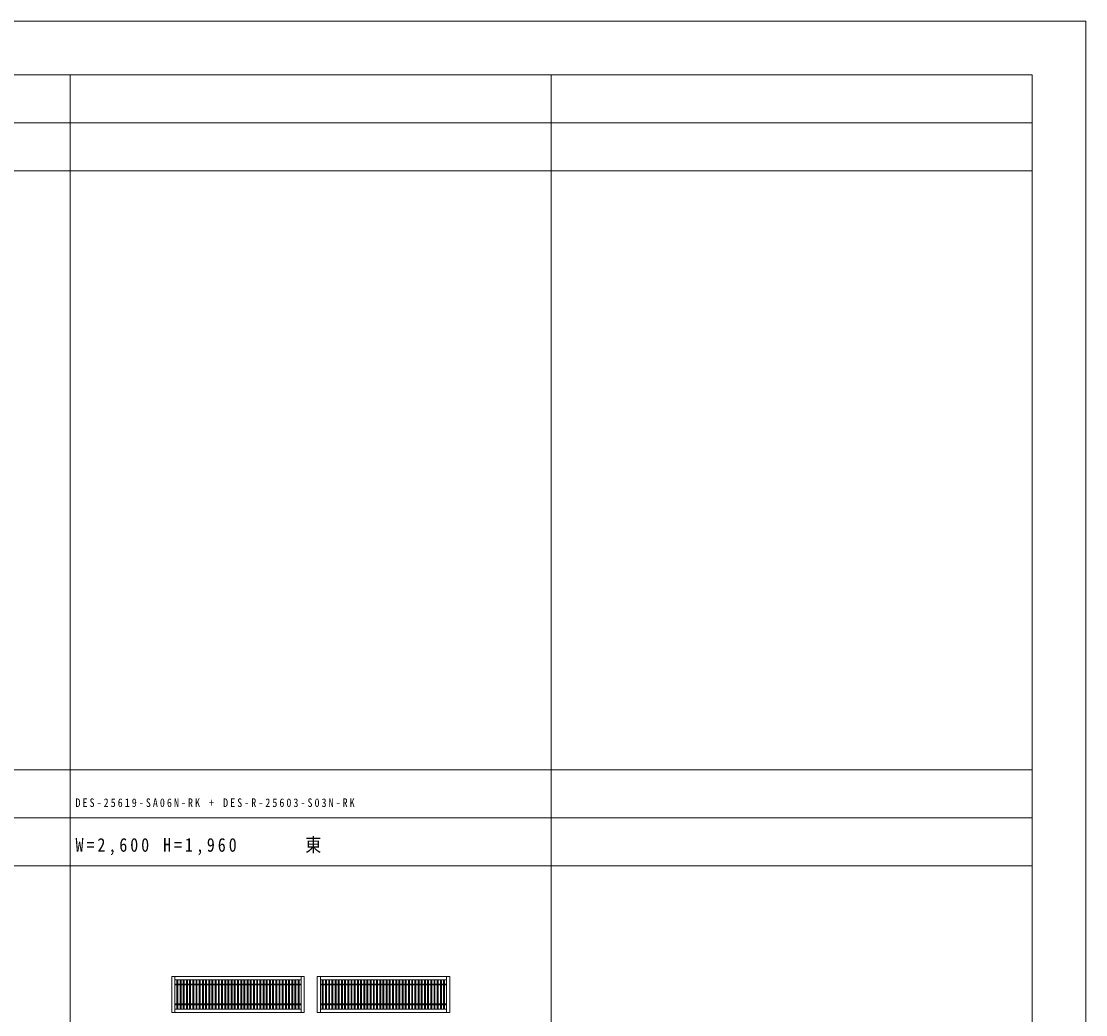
# Model space of a CAD drawing. Units: millimetres, scale not verified. Extents: x -13750 to 13750, y -10000 to 10000.
# Drawn here: x 3792 to 13750, y 709 to 10000 of the extents above; entities that cross this region are included whole.
import ezdxf

# ---------------------------------------------------------------- set-up
doc = ezdxf.new("R2010")
doc.units = ezdxf.units.MM
doc.header["$LTSCALE"] = 50
doc.layers.add('0-0_0', color=7, linetype='Continuous')
doc.layers.add('0-1_YKK_F1', color=7, linetype='Continuous', lineweight=18)
doc.layers.add('0-3_YKK_A1', color=4, linetype='Continuous', lineweight=18)
doc.styles.add('ＭＳ ゴシック', font='')
doc.styles.get('ＭＳ ゴシック').set_extended_font_data('MS Gothic')

msp = doc.modelspace()

# ---------------------------------------------------------------- linework, layer by layer
at = {"layer": '0-1_YKK_F1'}
for p, q in [((-13750, 10000), (13750, 10000)), ((13750, -10000), (13750, 10000)), ((13750, -10000), (13750, 10000)), ((-13750, 9500), (13250, 9500)), ((4250, -10000), (4250, 9500)), ((8750, -10000), (8750, 9500)), ((13250, -10000), (13250, 9500)), ((-13750, 9050), (13250, 9050)), ((-13750, 8600), (13250, 8600)), ((-13750, 3000), (13250, 3000)), ((-13750, 2550), (13250, 2550)), ((-13750, 2100), (13250, 2100))]:
    msp.add_line(p, q, dxfattribs=at)
at = {"layer": '0-3_YKK_A1'}
for p, q in [((5200, 1066), (5200, 731)), ((6439.5, 1066), (5200, 1066)), ((5230, 1066), (5230, 731)), ((5230, 1036), (6409.5, 1036)), ((5247.76, 996), (5230, 996)), ((5247.76, 1036), (5247.76, 761)), ((5256.76, 1036), (5256.76, 761)), ((5277.63, 996), (5256.76, 996)), ((5277.63, 1036), (5277.63, 761)), ((5286.63, 1036), (5286.63, 761)), ((5307.5, 996), (5286.63, 996)), ((5307.5, 1036), (5307.5, 761)), ((5316.5, 1036), (5316.5, 761)), ((5337.36, 996), (5316.5, 996)), ((5337.36, 1036), (5337.36, 761)), ((5346.36, 1036), (5346.36, 761)), ((5367.23, 996), (5346.36, 996)), ((5367.23, 1036), (5367.23, 761)), ((5376.23, 1036), (5376.23, 761)), ((5397.1, 996), (5376.23, 996)), ((5397.1, 1036), (5397.1, 761)), ((5406.1, 1036), (5406.1, 761)), ((5426.97, 996), (5406.1, 996)), ((5426.97, 1036), (5426.97, 761)), ((5435.97, 1036), (5435.97, 761)), ((5456.83, 996), (5435.97, 996)), ((5456.83, 1036), (5456.83, 761)), ((5465.83, 1036), (5465.83, 761)), ((5486.7, 996), (5465.83, 996)), ((5486.7, 1036), (5486.7, 761)), ((5495.7, 1036), (5495.7, 761)), ((5516.57, 996), (5495.7, 996)), ((5516.57, 1036), (5516.57, 761)), ((5525.57, 1036), (5525.57, 761)), ((5546.44, 996), (5525.57, 996)), ((5546.44, 1036), (5546.44, 761)), ((5555.44, 1036), (5555.44, 761)), ((5576.31, 996), (5555.44, 996)), ((5576.31, 1036), (5576.31, 761)), ((5585.31, 1036), (5585.31, 761)), ((5606.17, 996), (5585.31, 996)), ((5606.17, 1036), (5606.17, 761)), ((5615.17, 1036), (5615.17, 761)), ((5636.04, 996), (5615.17, 996)), ((5636.04, 1036), (5636.04, 761)), ((5645.04, 1036), (5645.04, 761)), ((5665.91, 996), (5645.04, 996)), ((5665.91, 1036), (5665.91, 761)), ((5674.91, 1036), (5674.91, 761)), ((5695.78, 996), (5674.91, 996)), ((5695.78, 1036), (5695.78, 761)), ((5704.78, 1036), (5704.78, 761)), ((5725.65, 996), (5704.78, 996)), ((5725.65, 1036), (5725.65, 761)), ((5734.65, 1036), (5734.65, 761)), ((5755.51, 996), (5734.65, 996)), ((5755.51, 1036), (5755.51, 761)), ((5764.51, 1036), (5764.51, 761)), ((5785.38, 996), (5764.51, 996)), ((5785.38, 1036), (5785.38, 761)), ((5794.38, 1036), (5794.38, 761)), ((5815.25, 996), (5794.38, 996)), ((5815.25, 1036), (5815.25, 761)), ((5824.25, 1036), (5824.25, 761)), ((5845.12, 996), (5824.25, 996)), ((5845.12, 1036), (5845.12, 761)), ((5854.12, 1036), (5854.12, 761)), ((5874.99, 996), (5854.12, 996)), ((5874.99, 1036), (5874.99, 761)), ((5883.99, 1036), (5883.99, 761)), ((5904.85, 996), (5883.99, 996)), ((5904.85, 1036), (5904.85, 761)), ((5913.85, 1036), (5913.85, 761)), ((5934.72, 996), (5913.85, 996)), ((5934.72, 1036), (5934.72, 761)), ((5943.72, 1036), (5943.72, 761)), ((5964.59, 996), (5943.72, 996)), ((5964.59, 1036), (5964.59, 761)), ((5973.59, 1036), (5973.59, 761)), ((5994.46, 996), (5973.59, 996)), ((5994.46, 1036), (5994.46, 761)), ((6003.46, 1036), (6003.46, 761)), ((6024.33, 996), (6003.46, 996)), ((6024.33, 1036), (6024.33, 761)), ((6033.33, 1036), (6033.33, 761)), ((6054.19, 996), (6033.33, 996)), ((6054.19, 1036), (6054.19, 761)), ((6063.19, 1036), (6063.19, 761)), ((6084.06, 996), (6063.19, 996)), ((6084.06, 1036), (6084.06, 761)), ((6093.06, 1036), (6093.06, 761)), ((6113.93, 996), (6093.06, 996)), ((6113.93, 1036), (6113.93, 761)), ((6122.93, 1036), (6122.93, 761)), ((6143.8, 996), (6122.93, 996)), ((6143.8, 1036), (6143.8, 761)), ((6152.8, 1036), (6152.8, 761)), ((6173.67, 996), (6152.8, 996)), ((6173.67, 1036), (6173.67, 761)), ((6182.67, 1036), (6182.67, 761)), ((6203.53, 996), (6182.67, 996)), ((6203.53, 1036), (6203.53, 761)), ((6212.53, 1036), (6212.53, 761)), ((6233.4, 996), (6212.53, 996)), ((6233.4, 1036), (6233.4, 761)), ((6242.4, 1036), (6242.4, 761)), ((6263.27, 996), (6242.4, 996)), ((6263.27, 1036), (6263.27, 761)), ((6272.27, 1036), (6272.27, 761)), ((6293.14, 996), (6272.27, 996)), ((6293.14, 1036), (6293.14, 761)), ((6302.14, 1036), (6302.14, 761)), ((6323, 996), (6302.14, 996)), ((6323, 1036), (6323, 761)), ((6332, 1036), (6332, 761)), ((6352.87, 996), (6332, 996)), ((6352.87, 1036), (6352.87, 761)), ((6361.87, 1036), (6361.87, 761)), ((6382.74, 996), (6361.87, 996)), ((6382.74, 1036), (6382.74, 761)), ((6391.74, 1036), (6391.74, 761)), ((6409.5, 996), (6391.74, 996)), ((6409.5, 1066), (6409.5, 731)), ((6439.5, 731), (6439.5, 1066)), ((6560.5, 1066), (6560.5, 731)), ((7800, 1066), (6560.5, 1066)), ((6590.5, 1066), (6590.5, 731)), ((6590.5, 1036), (7770, 1036)), ((6608.26, 996), (6590.5, 996)), ((6608.26, 1036), (6608.26, 761)), ((6617.26, 1036), (6617.26, 761)), ((6638.13, 996), (6617.26, 996)), ((6638.13, 1036), (6638.13, 761)), ((6647.13, 1036), (6647.13, 761)), ((6668, 996), (6647.13, 996)), ((6668, 1036), (6668, 761)), ((6677, 1036), (6677, 761)), ((6697.86, 996), (6677, 996)), ((6697.86, 1036), (6697.86, 761)), ((6706.86, 1036), (6706.86, 761)), ((6727.73, 996), (6706.86, 996)), ((6727.73, 1036), (6727.73, 761)), ((6736.73, 1036), (6736.73, 761)), ((6757.6, 996), (6736.73, 996)), ((6757.6, 1036), (6757.6, 761)), ((6766.6, 1036), (6766.6, 761)), ((6787.47, 996), (6766.6, 996)), ((6787.47, 1036), (6787.47, 761)), ((6796.47, 1036), (6796.47, 761)), ((6817.33, 996), (6796.47, 996)), ((6817.33, 1036), (6817.33, 761)), ((6826.33, 1036), (6826.33, 761)), ((6847.2, 996), (6826.33, 996)), ((6847.2, 1036), (6847.2, 761)), ((6856.2, 1036), (6856.2, 761)), ((6877.07, 996), (6856.2, 996)), ((6877.07, 1036), (6877.07, 761)), ((6886.07, 1036), (6886.07, 761)), ((6906.94, 996), (6886.07, 996)), ((6906.94, 1036), (6906.94, 761)), ((6915.94, 1036), (6915.94, 761)), ((6936.81, 996), (6915.94, 996)), ((6936.81, 1036), (6936.81, 761)), ((6945.81, 1036), (6945.81, 761)), ((6966.67, 996), (6945.81, 996)), ((6966.67, 1036), (6966.67, 761)), ((6975.67, 1036), (6975.67, 761)), ((6996.54, 996), (6975.67, 996)), ((6996.54, 1036), (6996.54, 761)), ((7005.54, 1036), (7005.54, 761)), ((7026.41, 996), (7005.54, 996)), ((7026.41, 1036), (7026.41, 761)), ((7035.41, 1036), (7035.41, 761)), ((7056.28, 996), (7035.41, 996)), ((7056.28, 1036), (7056.28, 761)), ((7065.28, 1036), (7065.28, 761)), ((7086.15, 996), (7065.28, 996)), ((7086.15, 1036), (7086.15, 761)), ((7095.15, 1036), (7095.15, 761)), ((7116.01, 996), (7095.15, 996)), ((7116.01, 1036), (7116.01, 761)), ((7125.01, 1036), (7125.01, 761)), ((7145.88, 996), (7125.01, 996)), ((7145.88, 1036), (7145.88, 761)), ((7154.88, 1036), (7154.88, 761)), ((7175.75, 996), (7154.88, 996)), ((7175.75, 1036), (7175.75, 761)), ((7184.75, 1036), (7184.75, 761)), ((7205.62, 996), (7184.75, 996)), ((7205.62, 1036), (7205.62, 761)), ((7214.62, 1036), (7214.62, 761)), ((7235.49, 996), (7214.62, 996)), ((7235.49, 1036), (7235.49, 761)), ((7244.49, 1036), (7244.49, 761)), ((7265.35, 996), (7244.49, 996)), ((7265.35, 1036), (7265.35, 761)), ((7274.35, 1036), (7274.35, 761)), ((7295.22, 996), (7274.35, 996)), ((7295.22, 1036), (7295.22, 761)), ((7304.22, 1036), (7304.22, 761)), ((7325.09, 996), (7304.22, 996)), ((7325.09, 1036), (7325.09, 761)), ((7334.09, 1036), (7334.09, 761)), ((7354.96, 996), (7334.09, 996)), ((7354.96, 1036), (7354.96, 761)), ((7363.96, 1036), (7363.96, 761)), ((7384.83, 996), (7363.96, 996)), ((7384.83, 1036), (7384.83, 761)), ((7393.83, 1036), (7393.83, 761)), ((7414.69, 996), (7393.83, 996)), ((7414.69, 1036), (7414.69, 761)), ((7423.69, 1036), (7423.69, 761)), ((7444.56, 996), (7423.69, 996)), ((7444.56, 1036), (7444.56, 761)), ((7453.56, 1036), (7453.56, 761)), ((7474.43, 996), (7453.56, 996)), ((7474.43, 1036), (7474.43, 761)), ((7483.43, 1036), (7483.43, 761)), ((7504.3, 996), (7483.43, 996)), ((7504.3, 1036), (7504.3, 761)), ((7513.3, 1036), (7513.3, 761)), ((7534.17, 996), (7513.3, 996)), ((7534.17, 1036), (7534.17, 761)), ((7543.17, 1036), (7543.17, 761)), ((7564.03, 996), (7543.17, 996)), ((7564.03, 1036), (7564.03, 761)), ((7573.03, 1036), (7573.03, 761)), ((7593.9, 996), (7573.03, 996)), ((7593.9, 1036), (7593.9, 761)), ((7602.9, 1036), (7602.9, 761)), ((7623.77, 996), (7602.9, 996)), ((7623.77, 1036), (7623.77, 761)), ((7632.77, 1036), (7632.77, 761)), ((7653.64, 996), (7632.77, 996)), ((7653.64, 1036), (7653.64, 761)), ((7662.64, 1036), (7662.64, 761)), ((7683.5, 996), (7662.64, 996)), ((7683.5, 1036), (7683.5, 761)), ((7692.5, 1036), (7692.5, 761)), ((7713.37, 996), (7692.5, 996)), ((7713.37, 1036), (7713.37, 761)), ((7722.37, 1036), (7722.37, 761)), ((7743.24, 996), (7722.37, 996)), ((7743.24, 1036), (7743.24, 761)), ((7752.24, 1036), (7752.24, 761)), ((7770, 996), (7752.24, 996)), ((7770, 1066), (7770, 731)), ((7800, 731), (7800, 1066)), ((5247.76, 987), (5230, 987)), ((5277.63, 987), (5256.76, 987)), ((5307.5, 987), (5286.63, 987)), ((5337.36, 987), (5316.5, 987)), ((5367.23, 987), (5346.36, 987)), ((5397.1, 987), (5376.23, 987)), ((5426.97, 987), (5406.1, 987)), ((5456.83, 987), (5435.97, 987)), ((5486.7, 987), (5465.83, 987)), ((5516.57, 987), (5495.7, 987)), ((5546.44, 987), (5525.57, 987)), ((5576.31, 987), (5555.44, 987)), ((5606.17, 987), (5585.31, 987)), ((5636.04, 987), (5615.17, 987)), ((5665.91, 987), (5645.04, 987)), ((5695.78, 987), (5674.91, 987)), ((5725.65, 987), (5704.78, 987)), ((5755.51, 987), (5734.65, 987)), ((5785.38, 987), (5764.51, 987)), ((5815.25, 987), (5794.38, 987)), ((5845.12, 987), (5824.25, 987)), ((5874.99, 987), (5854.12, 987)), ((5904.85, 987), (5883.99, 987)), ((5934.72, 987), (5913.85, 987)), ((5964.59, 987), (5943.72, 987)), ((5994.46, 987), (5973.59, 987)), ((6024.33, 987), (6003.46, 987)), ((6054.19, 987), (6033.33, 987)), ((6084.06, 987), (6063.19, 987)), ((6113.93, 987), (6093.06, 987)), ((6143.8, 987), (6122.93, 987)), ((6173.67, 987), (6152.8, 987)), ((6203.53, 987), (6182.67, 987)), ((6233.4, 987), (6212.53, 987)), ((6263.27, 987), (6242.4, 987)), ((6293.14, 987), (6272.27, 987)), ((6323, 987), (6302.14, 987)), ((6352.87, 987), (6332, 987)), ((6382.74, 987), (6361.87, 987)), ((6409.5, 987), (6391.74, 987)), ((6608.26, 987), (6590.5, 987)), ((6638.13, 987), (6617.26, 987)), ((6668, 987), (6647.13, 987)), ((6697.86, 987), (6677, 987)), ((6727.73, 987), (6706.86, 987)), ((6757.6, 987), (6736.73, 987)), ((6787.47, 987), (6766.6, 987)), ((6817.33, 987), (6796.47, 987)), ((6847.2, 987), (6826.33, 987)), ((6877.07, 987), (6856.2, 987)), ((6906.94, 987), (6886.07, 987)), ((6936.81, 987), (6915.94, 987)), ((6966.67, 987), (6945.81, 987)), ((6996.54, 987), (6975.67, 987)), ((7026.41, 987), (7005.54, 987)), ((7056.28, 987), (7035.41, 987)), ((7086.15, 987), (7065.28, 987)), ((7116.01, 987), (7095.15, 987)), ((7145.88, 987), (7125.01, 987)), ((7175.75, 987), (7154.88, 987)), ((7205.62, 987), (7184.75, 987)), ((7235.49, 987), (7214.62, 987)), ((7265.35, 987), (7244.49, 987)), ((7295.22, 987), (7274.35, 987)), ((7325.09, 987), (7304.22, 987)), ((7354.96, 987), (7334.09, 987)), ((7384.83, 987), (7363.96, 987)), ((7414.69, 987), (7393.83, 987)), ((7444.56, 987), (7423.69, 987)), ((7474.43, 987), (7453.56, 987)), ((7504.3, 987), (7483.43, 987)), ((7534.17, 987), (7513.3, 987)), ((7564.03, 987), (7543.17, 987)), ((7593.9, 987), (7573.03, 987)), ((7623.77, 987), (7602.9, 987)), ((7653.64, 987), (7632.77, 987)), ((7683.5, 987), (7662.64, 987)), ((7713.37, 987), (7692.5, 987)), ((7743.24, 987), (7722.37, 987)), ((7770, 987), (7752.24, 987)), ((5247.76, 810), (5230, 810)), ((5247.76, 801), (5230, 801)), ((5277.63, 810), (5256.76, 810)), ((5277.63, 801), (5256.76, 801)), ((5307.5, 810), (5286.63, 810)), ((5307.5, 801), (5286.63, 801)), ((5337.36, 810), (5316.5, 810)), ((5337.36, 801), (5316.5, 801)), ((5367.23, 810), (5346.36, 810)), ((5367.23, 801), (5346.36, 801)), ((5397.1, 810), (5376.23, 810)), ((5397.1, 801), (5376.23, 801)), ((5426.97, 810), (5406.1, 810)), ((5426.97, 801), (5406.1, 801)), ((5456.83, 810), (5435.97, 810)), ((5456.83, 801), (5435.97, 801)), ((5486.7, 810), (5465.83, 810)), ((5486.7, 801), (5465.83, 801)), ((5516.57, 810), (5495.7, 810)), ((5516.57, 801), (5495.7, 801)), ((5546.44, 810), (5525.57, 810)), ((5546.44, 801), (5525.57, 801)), ((5576.31, 810), (5555.44, 810)), ((5576.31, 801), (5555.44, 801)), ((5606.17, 810), (5585.31, 810)), ((5606.17, 801), (5585.31, 801)), ((5636.04, 810), (5615.17, 810)), ((5636.04, 801), (5615.17, 801)), ((5665.91, 810), (5645.04, 810)), ((5665.91, 801), (5645.04, 801)), ((5695.78, 810), (5674.91, 810)), ((5695.78, 801), (5674.91, 801)), ((5725.65, 810), (5704.78, 810)), ((5725.65, 801), (5704.78, 801)), ((5755.51, 810), (5734.65, 810)), ((5755.51, 801), (5734.65, 801)), ((5785.38, 810), (5764.51, 810)), ((5785.38, 801), (5764.51, 801)), ((5815.25, 810), (5794.38, 810)), ((5815.25, 801), (5794.38, 801)), ((5845.12, 810), (5824.25, 810)), ((5845.12, 801), (5824.25, 801)), ((5874.99, 810), (5854.12, 810)), ((5874.99, 801), (5854.12, 801)), ((5904.85, 810), (5883.99, 810)), ((5904.85, 801), (5883.99, 801)), ((5934.72, 810), (5913.85, 810)), ((5934.72, 801), (5913.85, 801)), ((5964.59, 810), (5943.72, 810)), ((5964.59, 801), (5943.72, 801)), ((5994.46, 810), (5973.59, 810)), ((5994.46, 801), (5973.59, 801)), ((6024.33, 810), (6003.46, 810)), ((6024.33, 801), (6003.46, 801)), ((6054.19, 810), (6033.33, 810)), ((6054.19, 801), (6033.33, 801)), ((6084.06, 810), (6063.19, 810)), ((6084.06, 801), (6063.19, 801)), ((6113.93, 810), (6093.06, 810)), ((6113.93, 801), (6093.06, 801)), ((6143.8, 810), (6122.93, 810)), ((6143.8, 801), (6122.93, 801)), ((6173.67, 810), (6152.8, 810)), ((6173.67, 801), (6152.8, 801)), ((6203.53, 810), (6182.67, 810)), ((6203.53, 801), (6182.67, 801)), ((6233.4, 810), (6212.53, 810)), ((6233.4, 801), (6212.53, 801)), ((6263.27, 810), (6242.4, 810)), ((6263.27, 801), (6242.4, 801)), ((6293.14, 810), (6272.27, 810)), ((6293.14, 801), (6272.27, 801)), ((6323, 810), (6302.14, 810)), ((6323, 801), (6302.14, 801)), ((6352.87, 810), (6332, 810)), ((6352.87, 801), (6332, 801)), ((6382.74, 810), (6361.87, 810)), ((6382.74, 801), (6361.87, 801)), ((6409.5, 810), (6391.74, 810)), ((6409.5, 801), (6391.74, 801)), ((6608.26, 810), (6590.5, 810)), ((6608.26, 801), (6590.5, 801)), ((6638.13, 810), (6617.26, 810)), ((6638.13, 801), (6617.26, 801)), ((6668, 810), (6647.13, 810)), ((6668, 801), (6647.13, 801)), ((6697.86, 810), (6677, 810)), ((6697.86, 801), (6677, 801)), ((6727.73, 810), (6706.86, 810)), ((6727.73, 801), (6706.86, 801)), ((6757.6, 810), (6736.73, 810)), ((6757.6, 801), (6736.73, 801)), ((6787.47, 810), (6766.6, 810)), ((6787.47, 801), (6766.6, 801)), ((6817.33, 810), (6796.47, 810)), ((6817.33, 801), (6796.47, 801)), ((6847.2, 810), (6826.33, 810)), ((6847.2, 801), (6826.33, 801)), ((6877.07, 810), (6856.2, 810)), ((6877.07, 801), (6856.2, 801)), ((6906.94, 810), (6886.07, 810)), ((6906.94, 801), (6886.07, 801)), ((6936.81, 810), (6915.94, 810)), ((6936.81, 801), (6915.94, 801)), ((6966.67, 810), (6945.81, 810)), ((6966.67, 801), (6945.81, 801)), ((6996.54, 810), (6975.67, 810)), ((6996.54, 801), (6975.67, 801)), ((7026.41, 810), (7005.54, 810)), ((7026.41, 801), (7005.54, 801)), ((7056.28, 810), (7035.41, 810)), ((7056.28, 801), (7035.41, 801)), ((7086.15, 810), (7065.28, 810)), ((7086.15, 801), (7065.28, 801)), ((7116.01, 810), (7095.15, 810)), ((7116.01, 801), (7095.15, 801)), ((7145.88, 810), (7125.01, 810)), ((7145.88, 801), (7125.01, 801)), ((7175.75, 810), (7154.88, 810)), ((7175.75, 801), (7154.88, 801)), ((7205.62, 810), (7184.75, 810)), ((7205.62, 801), (7184.75, 801)), ((7235.49, 810), (7214.62, 810)), ((7235.49, 801), (7214.62, 801)), ((7265.35, 810), (7244.49, 810)), ((7265.35, 801), (7244.49, 801)), ((7295.22, 810), (7274.35, 810)), ((7295.22, 801), (7274.35, 801)), ((7325.09, 810), (7304.22, 810)), ((7325.09, 801), (7304.22, 801)), ((7354.96, 810), (7334.09, 810)), ((7354.96, 801), (7334.09, 801)), ((7384.83, 810), (7363.96, 810)), ((7384.83, 801), (7363.96, 801)), ((7414.69, 810), (7393.83, 810)), ((7414.69, 801), (7393.83, 801)), ((7444.56, 810), (7423.69, 810)), ((7444.56, 801), (7423.69, 801)), ((7474.43, 810), (7453.56, 810)), ((7474.43, 801), (7453.56, 801)), ((7504.3, 810), (7483.43, 810)), ((7504.3, 801), (7483.43, 801)), ((7534.17, 810), (7513.3, 810)), ((7534.17, 801), (7513.3, 801)), ((7564.03, 810), (7543.17, 810)), ((7564.03, 801), (7543.17, 801)), ((7593.9, 810), (7573.03, 810)), ((7593.9, 801), (7573.03, 801)), ((7623.77, 810), (7602.9, 810)), ((7623.77, 801), (7602.9, 801)), ((7653.64, 810), (7632.77, 810)), ((7653.64, 801), (7632.77, 801)), ((7683.5, 810), (7662.64, 810)), ((7683.5, 801), (7662.64, 801)), ((7713.37, 810), (7692.5, 810)), ((7713.37, 801), (7692.5, 801)), ((7743.24, 810), (7722.37, 810)), ((7743.24, 801), (7722.37, 801)), ((7770, 810), (7752.24, 810)), ((7770, 801), (7752.24, 801)), ((5200, 731), (6439.5, 731)), ((6409.5, 761), (5230, 761)), ((6560.5, 731), (7800, 731)), ((7770, 761), (6590.5, 761))]:
    msp.add_line(p, q, dxfattribs=at)

# ---------------------------------------------------------------- texts
at = {"layer": '0-0_0', "attachment_point": 7, "style": 'ＭＳ ゴシック'}
for s, insert, char_height in [('\\T1.41;\\W0.85;DES-25619-SA06N-RK\\~+\\~DES-R-25603-S03N-RK', (4300, 2650), 80.65), ('\\T1.38;\\W0.85;W=2,600\\~H=1,960\\~\\~\\~\\~\\~\\~東', (4300, 2200), 128.3)]:
    msp.add_mtext(s, dxfattribs=dict(at, insert=insert, char_height=char_height))

doc.saveas('drawing.dxf')
